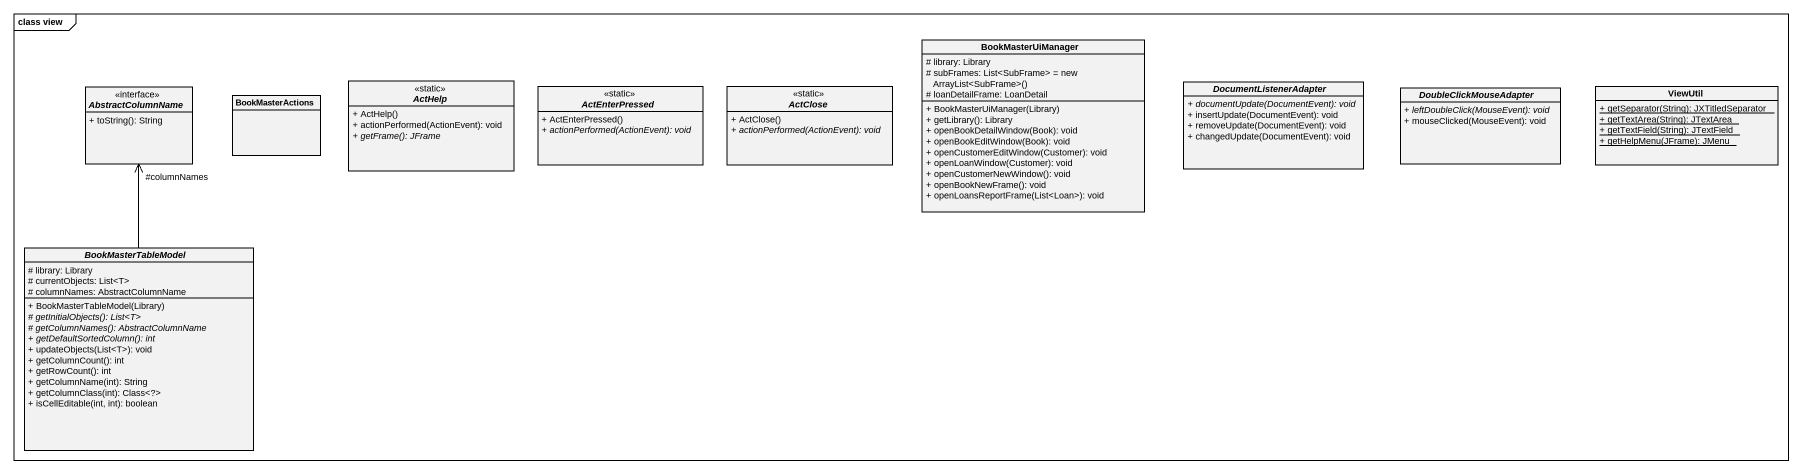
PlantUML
@startuml
mainframe class view
hide circle
hide empty members
skinparam classAttributeIconSize 0
class BookMasterUiManager {
  # library: Library
  {field} # subFrames: List<SubFrame> = new ArrayList<SubFrame>()
  # loanDetailFrame: LoanDetail
  + BookMasterUiManager(Library)
  + getLibrary(): Library
  + openBookDetailWindow(Book): void
  + openBookEditWindow(Book): void
  + openCustomerEditWindow(Customer): void
  + openLoanWindow(Customer): void
  + openCustomerNewWindow(): void
  + openBookNewFrame(): void
  + openLoansReportFrame(List<Loan>): void
}
interface AbstractColumnName <<interface>> {
  + toString(): String
}
class BookMasterActions
abstract class ActHelp <<static>> {
  + ActHelp()
  + actionPerformed(ActionEvent): void
  {abstract} + getFrame(): JFrame
}
abstract class ActEnterPressed <<static>> {
  + ActEnterPressed()
  {abstract} + actionPerformed(ActionEvent): void
}
abstract class ActClose <<static>> {
  + ActClose()
  {abstract} + actionPerformed(ActionEvent): void
}
abstract class DocumentListenerAdapter {
  {abstract} + documentUpdate(DocumentEvent): void
  + insertUpdate(DocumentEvent): void
  + removeUpdate(DocumentEvent): void
  + changedUpdate(DocumentEvent): void
}
abstract class DoubleClickMouseAdapter {
  {abstract} + leftDoubleClick(MouseEvent): void
  + mouseClicked(MouseEvent): void
}
class ViewUtil {
  {static} + getSeparator(String): JXTitledSeparator
  {static} + getTextArea(String): JTextArea
  {static} + getTextField(String): JTextField
  {static} + getHelpMenu(JFrame): JMenu
}
abstract class BookMasterTableModel {
  # library: Library
  # currentObjects: List<T>
  # columnNames: AbstractColumnName
  + BookMasterTableModel(Library)
  {abstract} # getInitialObjects(): List<T>
  {abstract} # getColumnNames(): AbstractColumnName
  {abstract} + getDefaultSortedColumn(): int
  + updateObjects(List<T>): void
  + getColumnCount(): int
  + getRowCount(): int
  + getColumnName(int): String
  + getColumnClass(int): Class<?>
  + isCellEditable(int, int): boolean
}
BookMasterTableModel -up-> "#columnNames" AbstractColumnName
@enduml
